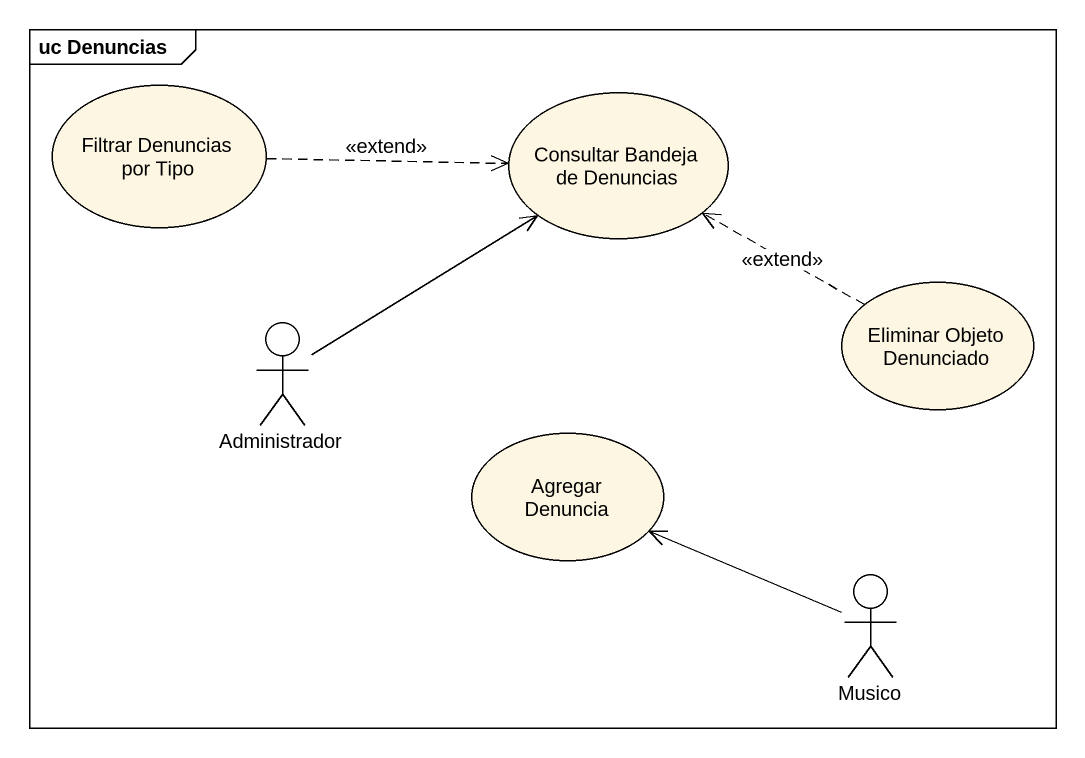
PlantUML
@startuml
mainframe uc Denuncias
usecase "Filtrar Denuncias por Tipo" as Filtrar_Denuncias_por_Tipo
usecase "Consultar Bandeja de Denuncias" as Consultar_Bandeja_de
actor Administrador
usecase "Eliminar Objeto Denunciado" as Eliminar_Objeto_Denunciado
usecase "Agregar Denuncia" as Agregar_Denuncia
actor Musico
Filtrar_Denuncias_por_Tipo .right.> Consultar_Bandeja_de : <<extend>>
Administrador -up-> Consultar_Bandeja_de
Eliminar_Objeto_Denunciado .left.> Consultar_Bandeja_de : <<extend>>
Musico -left-> Agregar_Denuncia
@enduml
